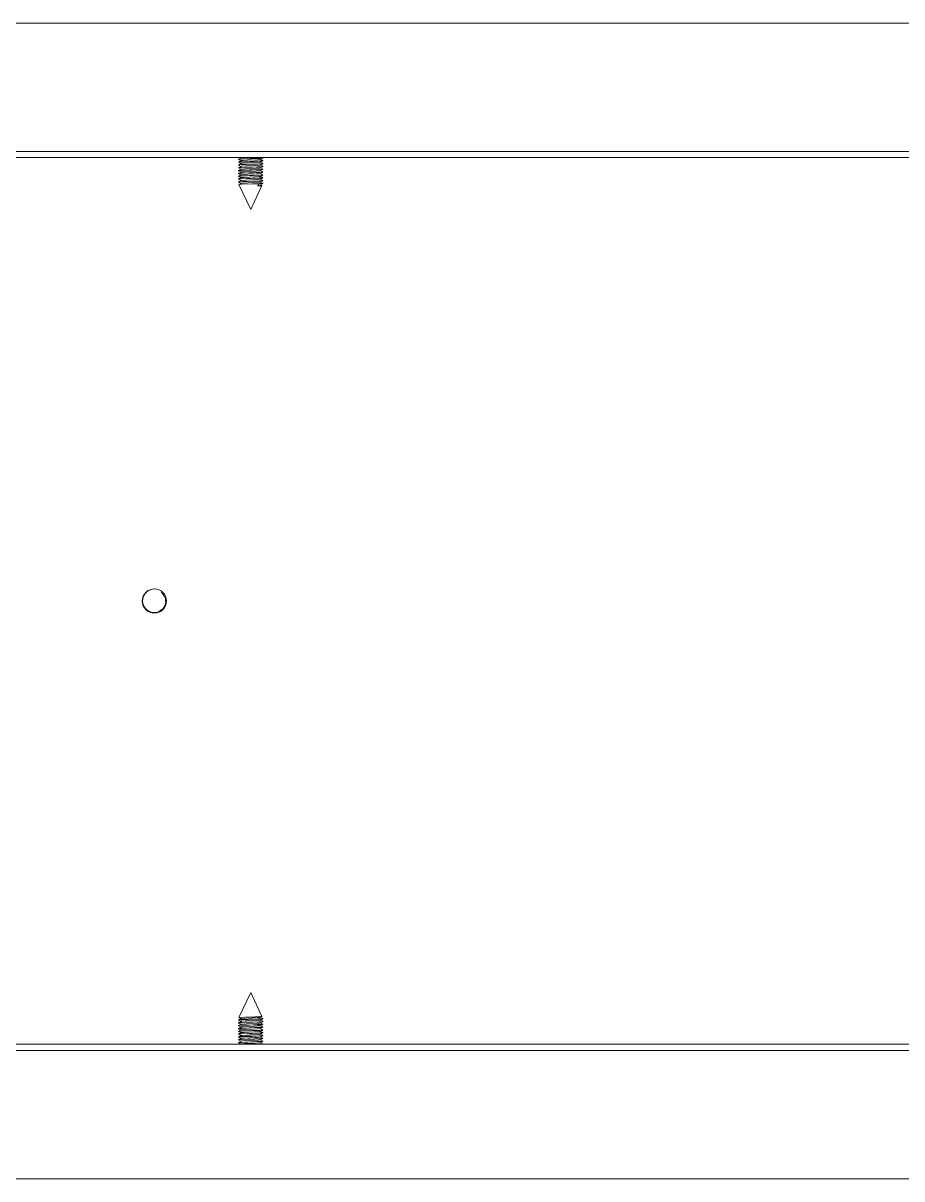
# Model space of a CAD drawing. Header units: millimetres. Extents: x 27602 to 523849, y 322139 to 568360.
# Drawn here: x 224032 to 232312, y 495424 to 506314 of the extents above; entities that cross this region are included whole.
import ezdxf

# ---------------------------------------------------------------- set-up
doc = ezdxf.new("R2010")
doc.units = ezdxf.units.MM

msp = doc.modelspace()

# ---------------------------------------------------------------- linework, layer by layer
at = {"color": 7, "lineweight": 13, "ltscale": 0.03937}
for p, q in [((212612, 506314), (240250, 506314)), ((212612, 505104), (240250, 505104)), ((212612, 505104), (240325, 505104)), ((212612, 505046), (240325, 505046)), ((240325, 496692), (212612, 496692)), ((240325, 496634), (212612, 496634)), ((240232, 495424), (212612, 495424))]:
    msp.add_line(p, q, dxfattribs=at)
at = {"color": 7, "lineweight": 13, "ltscale": 0.000501552}
for p, q in [((226084, 505044), (226063, 505031)), ((226084, 505017), (226063, 505005)), ((226084, 504990), (226063, 504978)), ((226269, 496894), (226290, 496906))]:
    msp.add_line(p, q, dxfattribs=at)
at = {"color": 7, "lineweight": 13, "ltscale": 6.99958e-06}
msp.add_line((226063, 505031), (226063, 505031), dxfattribs=at)
at = {"color": 7, "lineweight": 13, "ltscale": 4.99815e-05}
for p, q in [((226063, 505031), (226063, 505029)), ((226063, 504978), (226063, 504975)), ((226291, 504991), (226291, 504989)), ((226063, 504951), (226063, 504949)), ((226063, 504898), (226063, 504896)), ((226291, 504938), (226291, 504936)), ((226063, 504818), (226063, 504816)), ((226291, 504858), (226291, 504856)), ((226291, 504802), (226291, 504805))]:
    msp.add_line(p, q, dxfattribs=at)
at = {"color": 7, "lineweight": 13, "ltscale": 6.87709e-06}
for p, q in [((226063, 505028), (226063, 505029)), ((226291, 504802), (226290, 504802)), ((226063, 496709), (226063, 496709))]:
    msp.add_line(p, q, dxfattribs=at)
at = {"color": 7, "lineweight": 13, "ltscale": 0.000488229}
msp.add_line((226063, 505028), (226084, 505017), dxfattribs=at)
at = {"color": 7, "lineweight": 13, "ltscale": 6.70814e-06}
for p, q in [((226063, 505005), (226063, 505005)), ((226063, 504949), (226063, 504949)), ((226063, 496789), (226063, 496789)), ((226290, 496799), (226291, 496800))]:
    msp.add_line(p, q, dxfattribs=at)
at = {"color": 7, "lineweight": 13, "ltscale": 5.00116e-05}
for p, q in [((226063, 505005), (226063, 505002)), ((226291, 505044), (226291, 505042)), ((226291, 505018), (226291, 505015)), ((226063, 504925), (226063, 504922)), ((226063, 504871), (226063, 504869)), ((226291, 504911), (226291, 504909)), ((226291, 504885), (226291, 504882)), ((226063, 504845), (226063, 504842)), ((226291, 504831), (226291, 504829)), ((226063, 496919), (226063, 496922)), ((226063, 496866), (226063, 496868)), ((226063, 496813), (226063, 496815)), ((226291, 496800), (226291, 496802)), ((226063, 496760), (226063, 496762)), ((226291, 496693), (226291, 496695))]:
    msp.add_line(p, q, dxfattribs=at)
at = {"color": 7, "lineweight": 13, "ltscale": 7.14558e-06}
msp.add_line((226063, 505002), (226063, 505002), dxfattribs=at)
at = {"color": 7, "lineweight": 13, "ltscale": 0.000488348}
for p, q in [((226063, 505002), (226084, 504990)), ((226084, 496747), (226063, 496759))]:
    msp.add_line(p, q, dxfattribs=at)
at = {"color": 7, "lineweight": 13, "ltscale": 7.1225e-06}
for p, q in [((226063, 504978), (226063, 504978)), ((226063, 504922), (226063, 504922)), ((226290, 504885), (226291, 504885)), ((226063, 504818), (226063, 504818)), ((226290, 496852), (226291, 496853)), ((226063, 496759), (226063, 496760)), ((226063, 496736), (226063, 496735))]:
    msp.add_line(p, q, dxfattribs=at)
at = {"color": 7, "lineweight": 13, "ltscale": 6.75505e-06}
msp.add_line((226063, 504975), (226063, 504975), dxfattribs=at)
at = {"color": 7, "lineweight": 13, "ltscale": 0.000488721}
msp.add_line((226063, 504975), (226084, 504963), dxfattribs=at)
at = {"color": 7, "lineweight": 13, "ltscale": 0.000100251}
msp.add_line((226080, 505046), (226084, 505043), dxfattribs=at)
at = {"color": 7, "lineweight": 13, "ltscale": 0.000501657}
for p, q in [((226290, 505042), (226269, 505030)), ((226084, 504831), (226063, 504818))]:
    msp.add_line(p, q, dxfattribs=at)
at = {"color": 7, "lineweight": 13, "ltscale": 0.000501672}
msp.add_line((226290, 505015), (226269, 505003), dxfattribs=at)
at = {"color": 7, "lineweight": 13, "ltscale": 0.000501642}
for p, q in [((226290, 504989), (226269, 504976)), ((226269, 496760), (226290, 496773))]:
    msp.add_line(p, q, dxfattribs=at)
at = {"color": 7, "lineweight": 13, "ltscale": 0.000488483}
msp.add_line((226270, 505030), (226290, 505018), dxfattribs=at)
at = {"color": 7, "lineweight": 13, "ltscale": 0.000488498}
msp.add_line((226270, 505003), (226290, 504991), dxfattribs=at)
at = {"color": 7, "lineweight": 13, "ltscale": 0.000488617}
msp.add_line((226270, 504977), (226290, 504965), dxfattribs=at)
at = {"color": 7, "lineweight": 13, "ltscale": 3.94327e-05}
msp.add_line((226289, 505046), (226290, 505045), dxfattribs=at)
at = {"color": 7, "lineweight": 13, "ltscale": 7.78764e-06}
for p, q in [((226290, 505045), (226291, 505044)), ((226063, 504845), (226063, 504845)), ((226063, 496892), (226063, 496893))]:
    msp.add_line(p, q, dxfattribs=at)
at = {"color": 7, "lineweight": 13, "ltscale": 7.53898e-06}
for p, q in [((226290, 505042), (226291, 505042)), ((226290, 496696), (226291, 496695))]:
    msp.add_line(p, q, dxfattribs=at)
at = {"color": 7, "lineweight": 13, "ltscale": 7.76519e-06}
msp.add_line((226290, 505018), (226291, 505018), dxfattribs=at)
at = {"color": 7, "lineweight": 13, "ltscale": 7.64056e-06}
for p, q in [((226290, 505015), (226291, 505015)), ((226291, 504805), (226290, 504805)), ((226290, 496773), (226291, 496773))]:
    msp.add_line(p, q, dxfattribs=at)
at = {"color": 7, "lineweight": 13, "ltscale": 7.66314e-06}
for p, q in [((226290, 504991), (226291, 504991)), ((226290, 504989), (226291, 504989)), ((226290, 496749), (226291, 496749)), ((226290, 496746), (226291, 496746))]:
    msp.add_line(p, q, dxfattribs=at)
at = {"color": 7, "lineweight": 13, "ltscale": 0.000501582}
for p, q in [((226084, 504964), (226063, 504952)), ((226290, 504909), (226269, 504896)), ((226290, 504882), (226269, 504870)), ((226290, 504829), (226269, 504817)), ((226290, 504802), (226269, 504790))]:
    msp.add_line(p, q, dxfattribs=at)
at = {"color": 7, "lineweight": 13, "ltscale": 0.000488736}
msp.add_line((226063, 504949), (226084, 504937), dxfattribs=at)
at = {"color": 7, "lineweight": 13, "ltscale": 0.000501627}
msp.add_line((226084, 504937), (226063, 504925), dxfattribs=at)
at = {"color": 7, "lineweight": 13, "ltscale": 0.00048884}
msp.add_line((226063, 504922), (226084, 504910), dxfattribs=at)
at = {"color": 7, "lineweight": 13, "ltscale": 0.000501508}
for p, q in [((226084, 504910), (226063, 504898)), ((226084, 504884), (226063, 504872))]:
    msp.add_line(p, q, dxfattribs=at)
at = {"color": 7, "lineweight": 13, "ltscale": 7.41518e-06}
msp.add_line((226063, 504898), (226063, 504898), dxfattribs=at)
at = {"color": 7, "lineweight": 13, "ltscale": 7.24583e-06}
for p, q in [((226063, 504895), (226063, 504896)), ((226290, 504962), (226291, 504962)), ((226063, 496842), (226063, 496842))]:
    msp.add_line(p, q, dxfattribs=at)
at = {"color": 7, "lineweight": 13, "ltscale": 0.000488751}
for p, q in [((226063, 504895), (226084, 504884)), ((226084, 496881), (226063, 496892))]:
    msp.add_line(p, q, dxfattribs=at)
at = {"color": 7, "lineweight": 13, "ltscale": 7.91245e-06}
for p, q in [((226063, 504869), (226063, 504869)), ((226063, 504842), (226063, 504842))]:
    msp.add_line(p, q, dxfattribs=at)
at = {"color": 7, "lineweight": 13, "ltscale": 0.000488453}
msp.add_line((226063, 504869), (226084, 504857), dxfattribs=at)
at = {"color": 7, "lineweight": 13, "ltscale": 0.000501478}
msp.add_line((226290, 504962), (226269, 504950), dxfattribs=at)
at = {"color": 7, "lineweight": 13, "ltscale": 0.000501493}
msp.add_line((226290, 504935), (226269, 504923), dxfattribs=at)
at = {"color": 7, "lineweight": 13, "ltscale": 0.000488691}
for p, q in [((226270, 504950), (226290, 504938)), ((226270, 504923), (226290, 504912))]:
    msp.add_line(p, q, dxfattribs=at)
at = {"color": 7, "lineweight": 13, "ltscale": 0.000488557}
msp.add_line((226270, 504897), (226290, 504885), dxfattribs=at)
at = {"color": 7, "lineweight": 13, "ltscale": 0.000488095}
for p, q in [((226270, 504870), (226290, 504858)), ((226270, 504844), (226290, 504832))]:
    msp.add_line(p, q, dxfattribs=at)
at = {"color": 7, "lineweight": 13, "ltscale": 7.61803e-06}
msp.add_line((226290, 504965), (226291, 504965), dxfattribs=at)
at = {"color": 7, "lineweight": 13, "ltscale": 6.73157e-06}
for p, q in [((226290, 504938), (226291, 504938)), ((226063, 504816), (226063, 504816)), ((226063, 496762), (226063, 496762)), ((226063, 496733), (226063, 496733))]:
    msp.add_line(p, q, dxfattribs=at)
at = {"color": 7, "lineweight": 13, "ltscale": 6.58626e-06}
msp.add_line((226290, 504912), (226291, 504911), dxfattribs=at)
at = {"color": 7, "lineweight": 13, "ltscale": 5.00416e-05}
msp.add_line((226291, 504965), (226291, 504962), dxfattribs=at)
at = {"color": 7, "lineweight": 13, "ltscale": 0.000501553}
msp.add_line((226084, 504857), (226063, 504845), dxfattribs=at)
at = {"color": 7, "lineweight": 13, "ltscale": 0.000488319}
msp.add_line((226063, 504842), (226084, 504830), dxfattribs=at)
at = {"color": 7, "lineweight": 13, "ltscale": 0.000488289}
msp.add_line((226063, 504815), (226084, 504804), dxfattribs=at)
at = {"color": 7, "lineweight": 13, "ltscale": 0.00043987}
msp.add_line((226084, 504804), (226066, 504793), dxfattribs=at)
at = {"color": 7, "lineweight": 13, "ltscale": 0.005394}
for p, q in [((226177, 504557), (226066, 504793)), ((226177, 497181), (226066, 496944))]:
    msp.add_line(p, q, dxfattribs=at)
at = {"color": 7, "lineweight": 13, "ltscale": 0.005155}
for p, q in [((226177, 504557), (226283, 504783)), ((226177, 497181), (226283, 496955))]:
    msp.add_line(p, q, dxfattribs=at)
at = {"color": 7, "lineweight": 13, "ltscale": 0.001204}
msp.add_line((226193, 504799), (226251, 504799), dxfattribs=at)
at = {"color": 7, "lineweight": 13, "ltscale": 0.0004115}
msp.add_line((226251, 504799), (226245, 504780), dxfattribs=at)
at = {"color": 7, "lineweight": 13, "ltscale": 0.000501567}
for p, q in [((226290, 504855), (226269, 504843)), ((226063, 496736), (226084, 496748))]:
    msp.add_line(p, q, dxfattribs=at)
at = {"color": 7, "lineweight": 13, "ltscale": 0.000487991}
msp.add_line((226270, 504817), (226290, 504805), dxfattribs=at)
at = {"color": 7, "lineweight": 13, "ltscale": 0.000308204}
msp.add_line((226270, 504790), (226283, 504783), dxfattribs=at)
at = {"color": 7, "lineweight": 13, "ltscale": 7.26876e-06}
for p, q in [((226290, 504858), (226291, 504858)), ((226290, 496879), (226291, 496879))]:
    msp.add_line(p, q, dxfattribs=at)
at = {"color": 7, "lineweight": 13, "ltscale": 6.90047e-06}
for p, q in [((226290, 504855), (226291, 504856)), ((226291, 496935), (226290, 496935)), ((226290, 496882), (226291, 496882))]:
    msp.add_line(p, q, dxfattribs=at)
at = {"color": 7, "lineweight": 13, "ltscale": 7.51627e-06}
msp.add_line((226290, 504832), (226291, 504831), dxfattribs=at)
at = {"color": 7, "lineweight": 13, "ltscale": 6.97641e-06}
for p, q in [((226290, 504829), (226291, 504829)), ((226290, 496909), (226291, 496908))]:
    msp.add_line(p, q, dxfattribs=at)
at = {"color": 7, "lineweight": 13, "ltscale": 0.000184889}
msp.add_line((225344, 500955), (225338, 500948), dxfattribs=at)
at = {"color": 7, "lineweight": 13, "ltscale": 0.00050162}
for p, q in [((226063, 496922), (226084, 496934)), ((226063, 496815), (226084, 496828)), ((226063, 496789), (226084, 496801)), ((226063, 496762), (226084, 496774))]:
    msp.add_line(p, q, dxfattribs=at)
at = {"color": 7, "lineweight": 13, "ltscale": 6.71985e-06}
msp.add_line((226063, 496922), (226063, 496922), dxfattribs=at)
at = {"color": 7, "lineweight": 13, "ltscale": 7.13404e-06}
for p, q in [((226063, 496919), (226063, 496919)), ((226063, 496815), (226063, 496815))]:
    msp.add_line(p, q, dxfattribs=at)
at = {"color": 7, "lineweight": 13, "ltscale": 0.000488863}
msp.add_line((226084, 496907), (226063, 496919), dxfattribs=at)
at = {"color": 7, "lineweight": 13, "ltscale": 0.000426965}
msp.add_line((226084, 496934), (226066, 496944), dxfattribs=at)
at = {"color": 7, "lineweight": 13, "ltscale": 0.000322227}
msp.add_line((226269, 496947), (226283, 496955), dxfattribs=at)
at = {"color": 7, "lineweight": 13, "ltscale": 0.000501455}
msp.add_line((226269, 496920), (226290, 496932), dxfattribs=at)
at = {"color": 7, "lineweight": 13, "ltscale": 0.000489213}
msp.add_line((226290, 496935), (226270, 496947), dxfattribs=at)
at = {"color": 7, "lineweight": 13, "ltscale": 0.000488527}
msp.add_line((226290, 496909), (226270, 496920), dxfattribs=at)
at = {"color": 7, "lineweight": 13, "ltscale": 7.62929e-06}
msp.add_line((226291, 496933), (226290, 496932), dxfattribs=at)
at = {"color": 7, "lineweight": 13, "ltscale": 4.99966e-05}
for p, q in [((226291, 496935), (226291, 496933)), ((226063, 496893), (226063, 496895)), ((226063, 496839), (226063, 496842)), ((226291, 496906), (226291, 496908)), ((226291, 496879), (226291, 496882)), ((226291, 496853), (226291, 496855)), ((226291, 496826), (226291, 496829)), ((226063, 496786), (226063, 496789)), ((226063, 496733), (226063, 496735)), ((226063, 496706), (226063, 496709)), ((226291, 496773), (226291, 496775)), ((226291, 496746), (226291, 496749)), ((226291, 496720), (226291, 496722))]:
    msp.add_line(p, q, dxfattribs=at)
at = {"color": 7, "lineweight": 13, "ltscale": 0.000501635}
for p, q in [((226063, 496895), (226084, 496908)), ((226063, 496842), (226084, 496854))]:
    msp.add_line(p, q, dxfattribs=at)
at = {"color": 7, "lineweight": 13, "ltscale": 7.90128e-06}
for p, q in [((226063, 496895), (226063, 496895)), ((226063, 496869), (226063, 496868))]:
    msp.add_line(p, q, dxfattribs=at)
at = {"color": 7, "lineweight": 13, "ltscale": 0.00050165}
msp.add_line((226063, 496869), (226084, 496881), dxfattribs=at)
at = {"color": 7, "lineweight": 13, "ltscale": 0.00048817}
msp.add_line((226084, 496854), (226063, 496866), dxfattribs=at)
at = {"color": 7, "lineweight": 13, "ltscale": 7.40375e-06}
msp.add_line((226063, 496839), (226063, 496839), dxfattribs=at)
at = {"color": 7, "lineweight": 13, "ltscale": 0.000488155}
msp.add_line((226084, 496827), (226063, 496839), dxfattribs=at)
at = {"color": 7, "lineweight": 13, "ltscale": 0.000488028}
msp.add_line((226084, 496801), (226063, 496813), dxfattribs=at)
at = {"color": 7, "lineweight": 13, "ltscale": 0.00050144}
msp.add_line((226269, 496867), (226290, 496879), dxfattribs=at)
at = {"color": 7, "lineweight": 13, "ltscale": 0.000501597}
msp.add_line((226269, 496840), (226290, 496853), dxfattribs=at)
at = {"color": 7, "lineweight": 13, "ltscale": 0.000501612}
for p, q in [((226269, 496814), (226290, 496826)), ((226269, 496787), (226290, 496799))]:
    msp.add_line(p, q, dxfattribs=at)
at = {"color": 7, "lineweight": 13, "ltscale": 0.000488401}
msp.add_line((226290, 496882), (226270, 496894), dxfattribs=at)
at = {"color": 7, "lineweight": 13, "ltscale": 0.000488393}
msp.add_line((226290, 496855), (226270, 496867), dxfattribs=at)
at = {"color": 7, "lineweight": 13, "ltscale": 0.000487968}
msp.add_line((226290, 496829), (226270, 496841), dxfattribs=at)
at = {"color": 7, "lineweight": 13, "ltscale": 0.000487872}
for p, q in [((226290, 496802), (226270, 496814)), ((226290, 496776), (226270, 496787))]:
    msp.add_line(p, q, dxfattribs=at)
at = {"color": 7, "lineweight": 13, "ltscale": 7.52762e-06}
msp.add_line((226290, 496906), (226291, 496906), dxfattribs=at)
at = {"color": 7, "lineweight": 13, "ltscale": 6.60984e-06}
msp.add_line((226290, 496826), (226291, 496826), dxfattribs=at)
at = {"color": 7, "lineweight": 13, "ltscale": 0.000488006}
msp.add_line((226084, 496774), (226063, 496786), dxfattribs=at)
at = {"color": 7, "lineweight": 13, "ltscale": 0.000488363}
msp.add_line((226084, 496721), (226063, 496733), dxfattribs=at)
at = {"color": 7, "lineweight": 13, "ltscale": 0.000501559}
msp.add_line((226063, 496709), (226084, 496721), dxfattribs=at)
at = {"color": 7, "lineweight": 13, "ltscale": 6.98799e-06}
msp.add_line((226063, 496706), (226063, 496706), dxfattribs=at)
at = {"color": 7, "lineweight": 13, "ltscale": 0.00048837}
msp.add_line((226084, 496694), (226063, 496706), dxfattribs=at)
at = {"color": 7, "lineweight": 13, "ltscale": 0.000113693}
msp.add_line((226080, 496692), (226084, 496695), dxfattribs=at)
at = {"color": 7, "lineweight": 13, "ltscale": 0.000501538}
msp.add_line((226269, 496734), (226290, 496746), dxfattribs=at)
at = {"color": 7, "lineweight": 13, "ltscale": 0.000501546}
msp.add_line((226269, 496707), (226290, 496719), dxfattribs=at)
at = {"color": 7, "lineweight": 13, "ltscale": 0.00048861}
for p, q in [((226290, 496749), (226270, 496761)), ((226290, 496722), (226270, 496734))]:
    msp.add_line(p, q, dxfattribs=at)
at = {"color": 7, "lineweight": 13, "ltscale": 0.000488632}
msp.add_line((226290, 496696), (226270, 496708), dxfattribs=at)
at = {"color": 7, "lineweight": 13, "ltscale": 7.25729e-06}
msp.add_line((226290, 496776), (226291, 496775), dxfattribs=at)
at = {"color": 7, "lineweight": 13, "ltscale": 7.65184e-06}
msp.add_line((226290, 496722), (226291, 496722), dxfattribs=at)
at = {"color": 7, "lineweight": 13, "ltscale": 7.7764e-06}
for p, q in [((226290, 496719), (226291, 496720)), ((226290, 496693), (226291, 496693))]:
    msp.add_line(p, q, dxfattribs=at)
at = {"color": 7, "lineweight": 13, "ltscale": 3.94403e-05}
msp.add_line((226289, 496692), (226290, 496693), dxfattribs=at)
at = {"color": 7, "lineweight": 13, "ltscale": 0.03937}
for points in [[(226291, 505044), (226291, 505044), (226291, 505044), (226290, 505044), (226290, 505044), (226289, 505044), (226257, 505041), (226173, 505038), (226089, 505034), (226065, 505032), (226064, 505032), (226063, 505031)], [(226063, 505029), (226063, 505029), (226063, 505029), (226063, 505029), (226064, 505029), (226065, 505030), (226091, 505032), (226181, 505036), (226262, 505039), (226289, 505041), (226290, 505042)], [(226291, 505018), (226291, 505018), (226291, 505018), (226290, 505018), (226290, 505017), (226288, 505017), (226263, 505015), (226168, 505011), (226088, 505007), (226069, 505006), (226064, 505005), (226063, 505005)], [(226063, 505002), (226063, 505002), (226063, 505002), (226063, 505002), (226064, 505003), (226065, 505003), (226089, 505005), (226162, 505008), (226257, 505012), (226284, 505014), (226290, 505015), (226290, 505015)], [(226291, 504991), (226291, 504991), (226291, 504991), (226290, 504991), (226290, 504991), (226289, 504990), (226264, 504988), (226175, 504984), (226083, 504980), (226067, 504979), (226064, 504978), (226063, 504978)], [(226063, 504975), (226063, 504976), (226063, 504976), (226063, 504976), (226064, 504976), (226072, 504977), (226130, 504980)], [(226099, 505046), (226087, 505044), (226085, 505044), (226084, 505044)], [(226269, 505030), (226269, 505029), (226266, 505029), (226237, 505026), (226145, 505022), (226098, 505019), (226087, 505018), (226085, 505017), (226084, 505017)], [(226269, 505003), (226269, 505003), (226267, 505002), (226255, 505001), (226173, 504996), (226100, 504993), (226088, 504991), (226085, 504991), (226084, 504990)], [(226130, 504980), (226247, 504985), (226278, 504987), (226290, 504988), (226290, 504989)], [(226269, 504976), (226268, 504976), (226260, 504975), (226210, 504972), (226138, 504968)], [(226063, 504949), (226063, 504949), (226063, 504949), (226063, 504949), (226064, 504949), (226065, 504950), (226086, 504952), (226193, 504956), (226274, 504960), (226287, 504961), (226290, 504962), (226290, 504962)], [(226130, 504956), (226072, 504953), (226065, 504952), (226063, 504952)], [(226291, 504938), (226291, 504938), (226291, 504938), (226290, 504938), (226290, 504937), (226288, 504937), (226267, 504935), (226167, 504931), (226091, 504928), (226065, 504925), (226063, 504925)], [(226063, 504922), (226063, 504922), (226063, 504922), (226063, 504923), (226064, 504923), (226065, 504923), (226088, 504925), (226185, 504929), (226262, 504932), (226289, 504935), (226290, 504935)], [(226291, 504911), (226291, 504911), (226290, 504911), (226290, 504911), (226289, 504911), (226281, 504910), (226225, 504907), (226099, 504901), (226068, 504899), (226064, 504899), (226063, 504898)], [(226063, 504896), (226063, 504896), (226063, 504896), (226063, 504896), (226064, 504896), (226065, 504896), (226094, 504899), (226203, 504903), (226261, 504906), (226289, 504908), (226290, 504909)], [(226291, 504885), (226291, 504885), (226291, 504885), (226290, 504884), (226290, 504884), (226289, 504884), (226268, 504882), (226165, 504878), (226083, 504874), (226067, 504873), (226064, 504872), (226063, 504872)], [(226063, 504869), (226063, 504869), (226063, 504869), (226063, 504869), (226064, 504869), (226065, 504870), (226087, 504872), (226203, 504877), (226270, 504880), (226289, 504882), (226290, 504882)], [(226138, 504968), (226092, 504965), (226086, 504964), (226084, 504964)], [(226269, 504950), (226268, 504949), (226262, 504948), (226229, 504946), (226125, 504941), (226090, 504938), (226085, 504937), (226084, 504937)], [(226269, 504923), (226268, 504923), (226263, 504922), (226228, 504919), (226124, 504914), (226091, 504912), (226086, 504911), (226084, 504910)], [(226269, 504896), (226268, 504896), (226264, 504895), (226229, 504893), (226149, 504889), (226122, 504888), (226088, 504885), (226085, 504884), (226084, 504884)], [(226269, 504870), (226269, 504870), (226267, 504869), (226256, 504868), (226215, 504865), (226112, 504860), (226089, 504858), (226085, 504858), (226084, 504857)], [(226291, 504965), (226291, 504965), (226290, 504964), (226290, 504964), (226290, 504964), (226282, 504963), (226239, 504960), (226130, 504956)], [(226291, 504858), (226291, 504858), (226291, 504858), (226290, 504858), (226290, 504858), (226289, 504857), (226256, 504855), (226143, 504850), (226083, 504847), (226065, 504846), (226064, 504845), (226063, 504845)], [(226063, 504842), (226063, 504842), (226063, 504843), (226063, 504843), (226064, 504843), (226065, 504843), (226090, 504845), (226177, 504849), (226264, 504853), (226285, 504854), (226289, 504855), (226290, 504855)], [(226291, 504831), (226291, 504831), (226291, 504831), (226290, 504831), (226290, 504831), (226288, 504831), (226263, 504828), (226203, 504826), (226099, 504822), (226067, 504819), (226064, 504819), (226063, 504818)], [(226063, 504816), (226063, 504816), (226063, 504816), (226063, 504816), (226064, 504816), (226065, 504817), (226089, 504819), (226193, 504823), (226256, 504826), (226284, 504828), (226289, 504828), (226290, 504829), (226290, 504829)], [(226193, 504799), (226092, 504795), (226068, 504794), (226066, 504793), (226066, 504793)], [(226269, 504843), (226269, 504843), (226266, 504842), (226236, 504840), (226132, 504835), (226094, 504832), (226086, 504831), (226084, 504831)], [(226269, 504817), (226269, 504816), (226267, 504816), (226257, 504815), (226194, 504811), (226100, 504806), (226085, 504804), (226084, 504804)], [(226193, 504799), (226258, 504802), (226281, 504803), (226289, 504804), (226290, 504804), (226290, 504805), (226291, 504805), (226291, 504805)], [(226283, 504783), (226283, 504783), (226283, 504782), (226281, 504782), (226271, 504781), (226245, 504780)], [(226269, 504790), (226268, 504789), (226248, 504787)], [(226290, 504802), (226290, 504802), (226288, 504802), (226279, 504801), (226251, 504799)], [(225286, 500981), (225267, 500982), (225249, 500980), (225231, 500975), (225215, 500967), (225197, 500955), (225183, 500940), (225172, 500923), (225164, 500905), (225159, 500886), (225158, 500869)], [(225158, 500869), (225161, 500846), (225166, 500829), (225172, 500816), (225184, 500799), (225201, 500783), (225216, 500773), (225238, 500764), (225254, 500761), (225279, 500761), (225301, 500765), (225309, 500768), (225331, 500781), (225344, 500792), (225360, 500812), (225364, 500819), (225373, 500843), (225376, 500869)], [(226063, 496922), (226064, 496922), (226066, 496923), (226077, 496924), (226099, 496925), (226157, 496928), (226244, 496931), (226278, 496933), (226288, 496934), (226290, 496935), (226290, 496935), (226291, 496935), (226291, 496935), (226291, 496935)], [(226290, 496932), (226290, 496932), (226287, 496932), (226273, 496930), (226238, 496928), (226154, 496925), (226094, 496922), (226072, 496921), (226064, 496920), (226063, 496920), (226063, 496919), (226063, 496919)], [(226066, 496944), (226066, 496944), (226066, 496945), (226069, 496945), (226120, 496948), (226218, 496951), (226268, 496953), (226281, 496954), (226282, 496954), (226283, 496955)], [(226084, 496934), (226086, 496935), (226091, 496935), (226133, 496938), (226188, 496941), (226240, 496944), (226263, 496945), (226268, 496946), (226269, 496947)], [(226084, 496908), (226086, 496908), (226091, 496909), (226128, 496912), (226229, 496916), (226264, 496919), (226268, 496920), (226269, 496920)], [(226291, 496908), (226291, 496908), (226291, 496908), (226290, 496908), (226290, 496908), (226284, 496907), (226254, 496905), (226125, 496900), (226083, 496898), (226064, 496896), (226063, 496895)], [(226063, 496893), (226063, 496893), (226063, 496893), (226063, 496893), (226064, 496893), (226065, 496893), (226093, 496896), (226201, 496900), (226273, 496904), (226289, 496905), (226290, 496906)], [(226291, 496882), (226291, 496882), (226291, 496882), (226290, 496882), (226290, 496881), (226289, 496881), (226276, 496880), (226199, 496876), (226088, 496871), (226065, 496869), (226063, 496869)], [(226063, 496866), (226063, 496866), (226063, 496866), (226063, 496866), (226064, 496867), (226070, 496868), (226121, 496871), (226161, 496872)], [(226063, 496839), (226063, 496840), (226063, 496840), (226063, 496840), (226064, 496840), (226065, 496840), (226091, 496842), (226183, 496846), (226273, 496850), (226289, 496852), (226290, 496852), (226290, 496852)], [(226161, 496848), (226074, 496844), (226064, 496842), (226063, 496842)], [(226291, 496829), (226291, 496828), (226291, 496828), (226290, 496828), (226290, 496828), (226289, 496828), (226264, 496826), (226190, 496822), (226088, 496818), (226068, 496816), (226064, 496816), (226063, 496815)], [(226063, 496813), (226063, 496813), (226063, 496813), (226063, 496813), (226064, 496813), (226065, 496814), (226089, 496816), (226162, 496819), (226265, 496823), (226289, 496825), (226290, 496826), (226290, 496826)], [(226291, 496802), (226291, 496802), (226291, 496802), (226290, 496802), (226290, 496801), (226289, 496801), (226263, 496799), (226165, 496795), (226084, 496791), (226067, 496790), (226064, 496789), (226063, 496789)], [(226084, 496881), (226086, 496881), (226091, 496882), (226138, 496885), (226233, 496890), (226264, 496892), (226268, 496893), (226269, 496894)], [(226084, 496854), (226085, 496855), (226087, 496855), (226101, 496857), (226164, 496860)], [(226084, 496828), (226085, 496828), (226087, 496828), (226117, 496831), (226196, 496835), (226241, 496837), (226268, 496840), (226269, 496840)], [(226084, 496801), (226085, 496801), (226087, 496802), (226113, 496804), (226208, 496809), (226260, 496812), (226268, 496813), (226269, 496814)], [(226161, 496872), (226262, 496876), (226288, 496878), (226290, 496879), (226290, 496879)], [(226291, 496855), (226291, 496855), (226290, 496855), (226290, 496855), (226290, 496855), (226282, 496853), (226218, 496850), (226161, 496848)], [(226164, 496860), (226217, 496863), (226254, 496865), (226267, 496866), (226269, 496867), (226269, 496867)], [(226063, 496786), (226063, 496786), (226063, 496786), (226063, 496786), (226064, 496787), (226065, 496787), (226091, 496789), (226186, 496793), (226263, 496796), (226283, 496798), (226289, 496799), (226290, 496799)], [(226291, 496775), (226291, 496775), (226291, 496775), (226290, 496775), (226290, 496775), (226289, 496775), (226255, 496772), (226130, 496767), (226072, 496764), (226065, 496763), (226064, 496762), (226063, 496762)], [(226063, 496760), (226063, 496760), (226063, 496760), (226063, 496760), (226064, 496760), (226065, 496760), (226090, 496763), (226183, 496766), (226275, 496771), (226287, 496772), (226290, 496772), (226290, 496773)], [(226291, 496749), (226291, 496749), (226291, 496749), (226290, 496748), (226290, 496748), (226288, 496748), (226270, 496746), (226152, 496741), (226085, 496738), (226068, 496737), (226064, 496736), (226063, 496736)], [(226063, 496733), (226063, 496733), (226063, 496733), (226063, 496733), (226064, 496733), (226065, 496734), (226088, 496736), (226215, 496741), (226275, 496744), (226289, 496746), (226290, 496746)], [(226291, 496722), (226291, 496722), (226291, 496722), (226290, 496722), (226290, 496722), (226284, 496721), (226239, 496718), (226119, 496713), (226072, 496710), (226064, 496709), (226063, 496709)], [(226063, 496706), (226063, 496706), (226063, 496706), (226063, 496707), (226064, 496707), (226065, 496707), (226093, 496709), (226210, 496714), (226277, 496718), (226290, 496719), (226290, 496719)], [(226084, 496774), (226085, 496775), (226087, 496775), (226098, 496776), (226179, 496781), (226251, 496785), (226268, 496787), (226269, 496787)], [(226084, 496748), (226085, 496748), (226088, 496749), (226114, 496751), (226222, 496756), (226242, 496757), (226266, 496760), (226269, 496760), (226269, 496760)], [(226084, 496721), (226085, 496721), (226087, 496722), (226098, 496723), (226165, 496727), (226244, 496731), (226268, 496733), (226269, 496734)], [(226084, 496695), (226085, 496695), (226088, 496695), (226118, 496698), (226220, 496703), (226260, 496706), (226268, 496707), (226269, 496707)], [(226291, 496695), (226291, 496695), (226291, 496695), (226290, 496695), (226290, 496695), (226289, 496695), (226278, 496693), (226251, 496692)]]:
    msp.add_lwpolyline(points, dxfattribs=at)
msp.add_circle((225269, 500869), 114, dxfattribs=at)
for centre, radius, start, end in [((226064, 504951), 0.406, 108.0902, 165.0286), ((226064, 504925), 0.404, 108.1822, 165.0966), ((226064, 504871), 0.403, 108.2319, 165.1404), ((226290, 504936), 0.419, 287.2915, 344.4058), ((226290, 504909), 0.406, 288.0918, 345.0288), ((226290, 504882), 0.405, 288.1413, 345.0611), ((226066, 504793), 0.183, 102.4555, 188.9475), ((226283, 504783), 0.205, 349.1439, 77.1658), ((225270, 500867), 105, 0.7769, 49.8849), ((226066, 496944), 0.183, 171.0525, 257.5445), ((226283, 496955), 0.205, 282.8342, 10.8561), ((226064, 496866), 0.403, 194.8596, 251.7681), ((226064, 496813), 0.404, 194.9034, 251.8178), ((226290, 496855), 0.405, 14.9389, 71.8587), ((226290, 496828), 0.406, 14.9712, 71.9082), ((226290, 496802), 0.419, 15.5942, 72.7085), ((226064, 496786), 0.406, 194.9714, 251.9098), ((226285, 496709), 17, 274.0206, 289.0486)]:
    msp.add_arc(centre, radius, start, end, dxfattribs=at)

doc.saveas('drawing.dxf')
